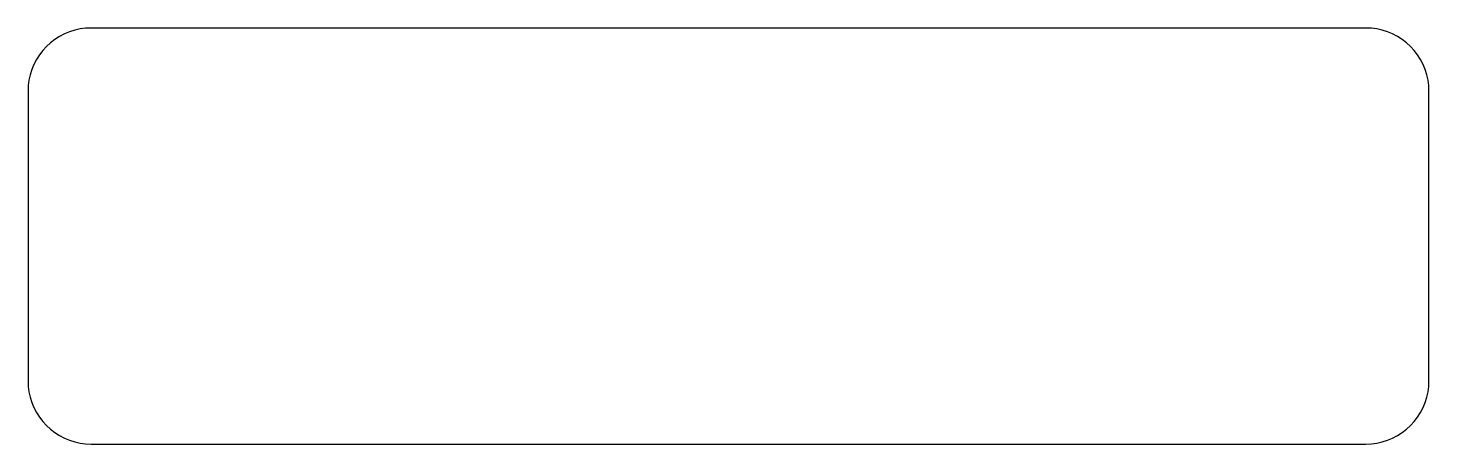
# Model space of a CAD drawing. Header units: millimetres. Extents: x -788 to 788, y -234 to 234.
import ezdxf

# ---------------------------------------------------------------- set-up
doc = ezdxf.new("R2010")
doc.units = ezdxf.units.MM
doc.layers.add('CUT', color=7, linetype='Continuous')

msp = doc.modelspace()

# ---------------------------------------------------------------- linework, layer by layer
at = {"layer": 'CUT'}
msp.add_lwpolyline([(787.5, 163), (787.2, 169.2), (786.4, 175.3), (785.1, 181.4), (783.2, 187.3), (780.8, 193), (778, 198.5), (774.7, 203.7), (770.9, 208.6), (766.7, 213.2), (762.1, 217.4), (757.2, 221.2), (752, 224.5), (746.5, 227.3), (740.8, 229.7), (734.9, 231.6), (728.8, 232.9), (722.7, 233.7), (716.5, 234), (-716.5, 234), (-722.7, 233.7), (-728.8, 232.9), (-734.9, 231.6), (-740.8, 229.7), (-746.5, 227.3), (-752, 224.5), (-757.2, 221.2), (-762.1, 217.4), (-766.7, 213.2), (-770.9, 208.6), (-774.7, 203.7), (-778, 198.5), (-780.8, 193), (-783.2, 187.3), (-785.1, 181.4), (-786.4, 175.3), (-787.2, 169.2), (-787.5, 163), (-787.5, -163), (-787.2, -169.2), (-786.4, -175.3), (-785.1, -181.4), (-783.2, -187.3), (-780.8, -193), (-778, -198.5), (-774.7, -203.7), (-770.9, -208.6), (-766.7, -213.2), (-762.1, -217.4), (-757.2, -221.2), (-752, -224.5), (-746.5, -227.3), (-740.8, -229.7), (-734.9, -231.6), (-728.8, -232.9), (-722.7, -233.7), (-716.5, -234), (716.5, -234), (722.7, -233.7), (728.8, -232.9), (734.9, -231.6), (740.8, -229.7), (746.5, -227.3), (752, -224.5), (757.2, -221.2), (762.1, -217.4), (766.7, -213.2), (770.9, -208.6), (774.7, -203.7), (778, -198.5), (780.8, -193), (783.2, -187.3), (785.1, -181.4), (786.4, -175.3), (787.2, -169.2), (787.5, -163)], close=True, dxfattribs=at)

doc.saveas('drawing.dxf')
